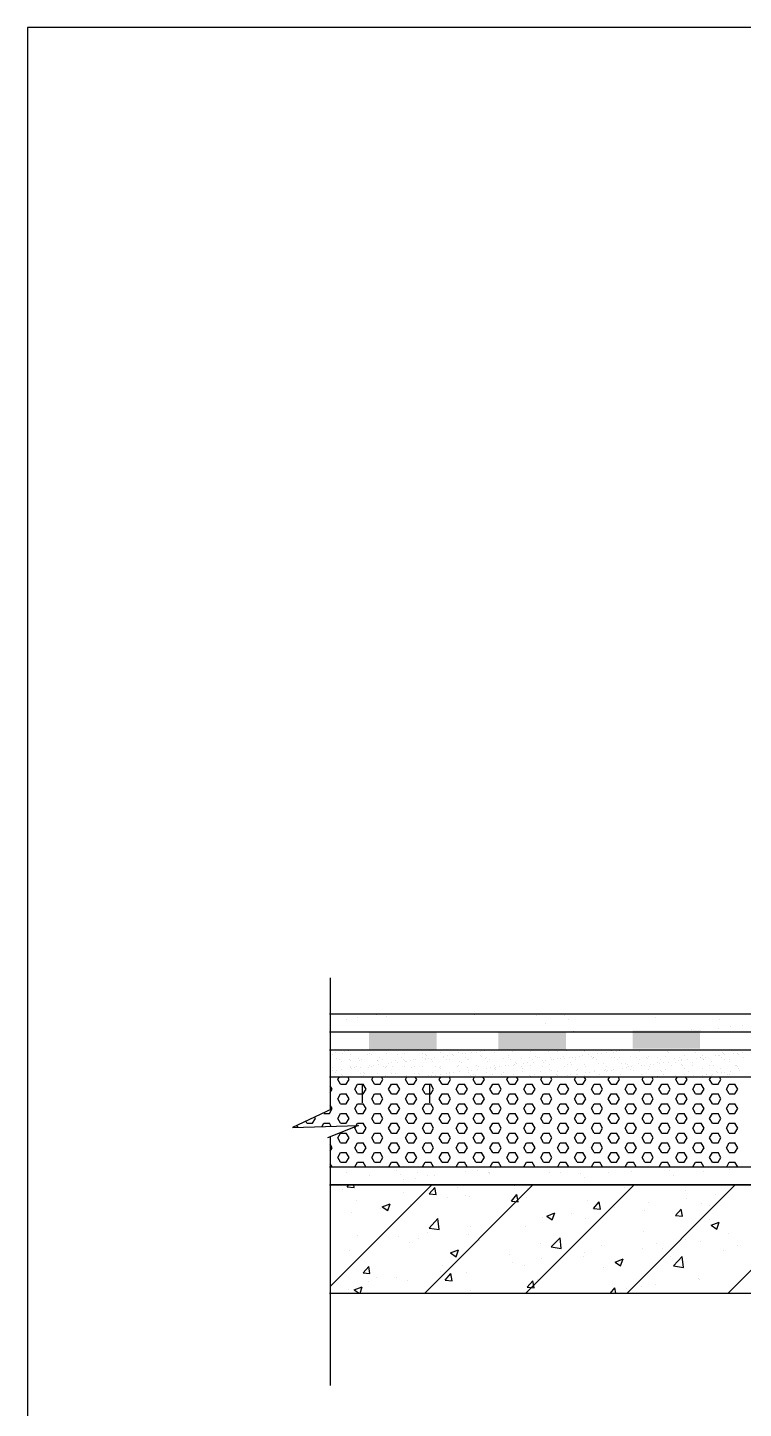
# Model space of a CAD drawing. Header units: metres. Extents: x 0 to 277, y 0 to 184.
# Drawn here: x 0 to 57.2, y 73.4 to 183.7 of the extents above; entities that cross this region are included whole.
import ezdxf

# ---------------------------------------------------------------- set-up
doc = ezdxf.new("R2010")
doc.units = ezdxf.units.M

msp = doc.modelspace()

# ---------------------------------------------------------------- linework, layer by layer
for p, q in [((259.82, 183.71), (0, 183.71)), ((0, 183.71), (0, 0)), ((24.18, 107.81), (24.18, 97.26)), ((24.12, 104.93), (109.8, 104.93)), ((26.27, 104.9), (26.27, 104.9)), ((26.87, 104.92), (26.87, 104.92)), ((27.84, 104.83), (27.84, 104.83)), ((35.69, 104.84), (35.69, 104.84)), ((25.44, 104.51), (25.44, 104.51)), ((26.37, 104.64), (26.37, 104.64)), ((28.71, 104.69), (28.71, 104.69)), ((40.68, 104.77), (40.68, 104.77)), ((41.34, 104.17), (41.34, 104.17)), ((42.89, 104.77), (42.89, 104.77)), ((43.22, 104.47), (43.22, 104.47)), ((50.2, 104.62), (50.2, 104.62)), ((55.23, 103.77), (55.23, 103.77)), ((55.29, 104.46), (55.29, 104.46)), ((56.17, 103.9), (56.17, 103.9)), ((57.1, 104.02), (57.1, 104.02)), ((57.1, 104.02), (57.1, 104.02)), ((24.12, 103.49), (109.8, 103.49)), ((43.59, 103.53), (43.59, 103.53)), ((48.2, 103.51), (48.2, 103.51)), ((53.06, 103.68), (53.06, 103.68)), ((53.72, 103.58), (53.72, 103.58)), ((24.12, 102.05), (109.8, 102.05)), ((24.34, 101.68), (24.34, 101.68)), ((24.6, 101.83), (24.6, 101.83)), ((25.14, 101.77), (25.14, 101.77)), ((25.34, 101.92), (25.34, 101.92)), ((25.63, 101.96), (25.63, 101.96)), ((25.78, 101.7), (25.78, 101.7)), ((26.07, 102.02), (26.07, 102.02)), ((27.18, 101.69), (27.18, 101.69)), ((27.34, 101.75), (27.34, 101.75)), ((27.44, 101.65), (27.44, 101.65)), ((28.67, 101.74), (28.67, 101.74)), ((29.56, 101.7), (29.56, 101.7)), ((30.1, 101.76), (30.1, 101.76)), ((31.51, 101.76), (31.51, 101.76)), ((31.76, 101.68), (31.76, 101.68)), ((31.86, 101.59), (31.86, 101.59)), ((32.99, 101.81), (32.99, 101.81)), ((33.23, 101.54), (33.23, 101.54)), ((33.52, 101.58), (33.52, 101.58)), ((33.96, 101.64), (33.96, 101.64)), ((33.99, 101.63), (33.99, 101.63)), ((34.42, 101.83), (34.42, 101.83)), ((34.71, 101.74), (34.71, 101.74)), ((34.99, 101.77), (34.99, 101.77)), ((35.44, 101.83), (35.44, 101.83)), ((35.83, 101.82), (35.83, 101.82)), ((36.18, 101.61), (36.18, 101.61)), ((36.19, 101.93), (36.19, 101.93)), ((36.28, 101.52), (36.28, 101.52)), ((36.47, 101.97), (36.47, 101.97)), ((36.92, 102.03), (36.92, 102.03)), ((37.31, 101.87), (37.31, 101.87)), ((37.93, 102), (37.93, 102)), ((38.41, 101.56), (38.41, 101.56)), ((38.75, 101.89), (38.75, 101.89)), ((40.06, 102.05), (40.06, 102.05)), ((40.15, 101.89), (40.15, 101.89)), ((40.61, 101.55), (40.61, 101.55)), ((41.63, 101.94), (41.63, 101.94)), ((42.26, 102.03), (42.26, 102.03)), ((42.36, 101.93), (42.36, 101.93)), ((42.83, 101.5), (42.83, 101.5)), ((43.07, 101.96), (43.07, 101.96)), ((44.08, 101.55), (44.08, 101.55)), ((44.36, 101.59), (44.36, 101.59)), ((44.47, 101.95), (44.47, 101.95)), ((44.48, 101.98), (44.48, 101.98)), ((44.81, 101.65), (44.81, 101.65)), ((45.55, 101.74), (45.55, 101.74)), ((45.84, 101.78), (45.84, 101.78)), ((45.95, 102), (45.95, 102)), ((46.28, 101.84), (46.28, 101.84)), ((46.68, 101.96), (46.68, 101.96)), ((46.78, 101.87), (46.78, 101.87)), ((47.03, 101.94), (47.03, 101.94)), ((47.31, 101.98), (47.31, 101.98)), ((47.39, 102.02), (47.39, 102.02)), ((47.76, 102.03), (47.76, 102.03)), ((48.13, 101.51), (48.13, 101.51)), ((48.79, 102.02), (48.79, 102.02)), ((48.91, 101.91), (48.91, 101.91)), ((49.57, 101.53), (49.57, 101.53)), ((50.97, 101.52), (50.97, 101.52)), ((51.1, 101.89), (51.1, 101.89)), ((51.2, 101.8), (51.2, 101.8)), ((52.45, 101.57), (52.45, 101.57)), ((53.33, 101.84), (53.33, 101.84)), ((53.89, 101.59), (53.89, 101.59)), ((54.92, 101.56), (54.92, 101.56)), ((55.2, 101.59), (55.2, 101.59)), ((55.29, 101.58), (55.29, 101.58)), ((55.52, 101.82), (55.52, 101.82)), ((55.63, 101.73), (55.63, 101.73)), ((55.65, 101.65), (55.65, 101.65)), ((56.4, 101.75), (56.4, 101.75)), ((56.68, 101.79), (56.68, 101.79)), ((56.77, 101.64), (56.77, 101.64)), ((57.13, 101.85), (57.13, 101.85)), ((24.37, 100.38), (24.37, 100.38)), ((24.38, 100.62), (24.38, 100.62)), ((24.66, 100.41), (24.66, 100.41)), ((24.71, 101.39), (24.71, 101.39)), ((24.94, 101.24), (24.94, 101.24)), ((25.04, 101.13), (25.04, 101.13)), ((25.1, 100.47), (25.1, 100.47)), ((25.69, 101.27), (25.69, 101.27)), ((25.78, 100.71), (25.78, 100.71)), ((25.79, 101.17), (25.79, 101.17)), ((25.82, 100.64), (25.82, 100.64)), ((25.85, 100.57), (25.85, 100.57)), ((26.13, 100.61), (26.13, 100.61)), ((26.27, 100.74), (26.27, 100.74)), ((26.42, 101.39), (26.42, 101.39)), ((26.52, 101.18), (26.52, 101.18)), ((26.58, 100.67), (26.58, 100.67)), ((26.65, 101.24), (26.65, 101.24)), ((27.22, 100.63), (27.22, 100.63)), ((27.32, 100.76), (27.32, 100.76)), ((27.49, 100.71), (27.49, 100.71)), ((27.61, 100.8), (27.61, 100.8)), ((27.92, 101.22), (27.92, 101.22)), ((27.96, 101.2), (27.96, 101.2)), ((28.06, 100.86), (28.06, 100.86)), ((28.13, 101.4), (28.13, 101.4)), ((28.36, 101.25), (28.36, 101.25)), ((28.46, 100.72), (28.46, 100.72)), ((28.56, 100.62), (28.56, 100.62)), ((28.7, 100.69), (28.7, 100.69)), ((28.8, 100.96), (28.8, 100.96)), ((29.09, 101), (29.09, 101)), ((29.19, 100.72), (29.19, 100.72)), ((29.36, 101.19), (29.36, 101.19)), ((29.53, 101.06), (29.53, 101.06)), ((29.84, 101.4), (29.84, 101.4)), ((30.07, 101.25), (30.07, 101.25)), ((30.11, 101.2), (30.11, 101.2)), ((30.14, 100.7), (30.14, 100.7)), ((30.21, 101.11), (30.21, 101.11)), ((30.28, 101.15), (30.28, 101.15)), ((30.56, 101.19), (30.56, 101.19)), ((30.69, 100.67), (30.69, 100.67)), ((30.84, 101.25), (30.84, 101.25)), ((30.9, 100.72), (30.9, 100.72)), ((31.01, 101.25), (31.01, 101.25)), ((31.54, 100.7), (31.54, 100.7)), ((31.55, 101.4), (31.55, 101.4)), ((31.76, 101.35), (31.76, 101.35)), ((31.78, 101.25), (31.78, 101.25)), ((32.04, 101.39), (32.04, 101.39)), ((32.28, 101.27), (32.28, 101.27)), ((32.34, 101.15), (32.34, 101.15)), ((32.49, 101.44), (32.49, 101.44)), ((32.61, 100.72), (32.61, 100.72)), ((32.88, 100.65), (32.88, 100.65)), ((32.99, 100.56), (32.99, 100.56)), ((33.02, 100.75), (33.02, 100.75)), ((33.26, 101.4), (33.26, 101.4)), ((33.49, 101.26), (33.49, 101.26)), ((33.68, 101.26), (33.68, 101.26)), ((34.32, 100.73), (34.32, 100.73)), ((34.46, 100.77), (34.46, 100.77)), ((34.53, 101.13), (34.53, 101.13)), ((34.63, 101.04), (34.63, 101.04)), ((34.96, 101.41), (34.96, 101.41)), ((35.11, 100.6), (35.11, 100.6)), ((35.17, 101.31), (35.17, 101.31)), ((35.2, 101.26), (35.2, 101.26)), ((35.21, 100.38), (35.21, 100.38)), ((35.5, 100.42), (35.5, 100.42)), ((35.86, 100.76), (35.86, 100.76)), ((35.95, 100.48), (35.95, 100.48)), ((36.03, 100.73), (36.03, 100.73)), ((36.6, 101.33), (36.6, 101.33)), ((36.67, 101.41), (36.67, 101.41)), ((36.69, 100.58), (36.69, 100.58)), ((36.76, 101.08), (36.76, 101.08)), ((36.9, 101.26), (36.9, 101.26)), ((36.98, 100.61), (36.98, 100.61)), ((37.31, 100.58), (37.31, 100.58)), ((37.34, 100.82), (37.34, 100.82)), ((37.41, 100.49), (37.41, 100.49)), ((37.42, 100.67), (37.42, 100.67)), ((37.74, 100.73), (37.74, 100.73)), ((38.01, 101.32), (38.01, 101.32)), ((38.17, 100.77), (38.17, 100.77)), ((38.38, 101.41), (38.38, 101.41)), ((38.45, 100.81), (38.45, 100.81)), ((38.61, 101.27), (38.61, 101.27)), ((38.78, 100.83), (38.78, 100.83)), ((38.9, 100.87), (38.9, 100.87)), ((38.96, 101.06), (38.96, 101.06)), ((39.06, 100.97), (39.06, 100.97)), ((39.45, 100.74), (39.45, 100.74)), ((39.49, 101.38), (39.49, 101.38)), ((39.53, 100.53), (39.53, 100.53)), ((39.65, 100.97), (39.65, 100.97)), ((39.93, 101), (39.93, 101)), ((40.09, 101.42), (40.09, 101.42)), ((40.18, 100.83), (40.18, 100.83)), ((40.32, 101.27), (40.32, 101.27)), ((40.38, 101.06), (40.38, 101.06)), ((40.71, 101.45), (40.71, 101.45)), ((40.92, 101.4), (40.92, 101.4)), ((41.12, 101.16), (41.12, 101.16)), ((41.15, 100.74), (41.15, 100.74)), ((41.18, 101.02), (41.18, 101.02)), ((41.41, 101.2), (41.41, 101.2)), ((41.67, 100.88), (41.67, 100.88)), ((41.73, 100.51), (41.73, 100.51)), ((41.8, 101.42), (41.8, 101.42)), ((41.83, 100.42), (41.83, 100.42)), ((41.85, 101.26), (41.85, 101.26)), ((42.03, 101.27), (42.03, 101.27)), ((42.33, 101.39), (42.33, 101.39)), ((42.6, 101.35), (42.6, 101.35)), ((42.86, 100.74), (42.86, 100.74)), ((42.88, 101.39), (42.88, 101.39)), ((43.1, 100.9), (43.1, 100.9)), ((43.33, 101.45), (43.33, 101.45)), ((43.38, 101), (43.38, 101)), ((43.48, 100.9), (43.48, 100.9)), ((43.51, 101.42), (43.51, 101.42)), ((43.74, 101.28), (43.74, 101.28)), ((43.81, 101.44), (43.81, 101.44)), ((43.84, 100.39), (43.84, 100.39)), ((43.96, 100.47), (43.96, 100.47)), ((44.5, 100.89), (44.5, 100.89)), ((44.57, 100.75), (44.57, 100.75)), ((45.03, 101.48), (45.03, 101.48)), ((45.13, 101.39), (45.13, 101.39)), ((45.22, 101.43), (45.22, 101.43)), ((45.24, 101.46), (45.24, 101.46)), ((45.28, 100.4), (45.28, 100.4)), ((45.45, 101.28), (45.45, 101.28)), ((45.61, 100.95), (45.61, 100.95)), ((45.99, 100.95), (45.99, 100.95)), ((46.06, 100.39), (46.06, 100.39)), ((46.15, 100.45), (46.15, 100.45)), ((46.28, 100.75), (46.28, 100.75)), ((46.34, 100.43), (46.34, 100.43)), ((46.65, 101.45), (46.65, 101.45)), ((46.68, 100.4), (46.68, 100.4)), ((46.79, 100.49), (46.79, 100.49)), ((46.92, 101.43), (46.92, 101.43)), ((47.16, 101.28), (47.16, 101.28)), ((47.26, 101.43), (47.26, 101.43)), ((47.42, 100.96), (47.42, 100.96)), ((47.54, 100.58), (47.54, 100.58)), ((47.8, 100.93), (47.8, 100.93)), ((47.82, 100.62), (47.82, 100.62)), ((47.9, 100.84), (47.9, 100.84)), ((47.99, 100.75), (47.99, 100.75)), ((48.16, 100.45), (48.16, 100.45)), ((48.27, 100.68), (48.27, 100.68)), ((48.38, 100.4), (48.38, 100.4)), ((48.63, 101.43), (48.63, 101.43)), ((48.83, 100.96), (48.83, 100.96)), ((48.86, 101.29), (48.86, 101.29)), ((49.01, 100.78), (49.01, 100.78)), ((49.3, 100.82), (49.3, 100.82)), ((49.45, 101.41), (49.45, 101.41)), ((49.55, 101.32), (49.55, 101.32)), ((49.6, 100.47), (49.6, 100.47)), ((49.7, 100.75), (49.7, 100.75)), ((49.74, 100.88), (49.74, 100.88)), ((50.03, 100.88), (50.03, 100.88)), ((50.31, 101.01), (50.31, 101.01)), ((50.34, 101.44), (50.34, 101.44)), ((50.49, 100.97), (50.49, 100.97)), ((50.57, 101.29), (50.57, 101.29)), ((50.58, 100.38), (50.58, 100.38)), ((50.77, 101.01), (50.77, 101.01)), ((51, 100.46), (51, 100.46)), ((51.22, 101.07), (51.22, 101.07)), ((51.41, 100.76), (51.41, 100.76)), ((51.68, 101.36), (51.68, 101.36)), ((51.74, 101.03), (51.74, 101.03)), ((51.97, 101.17), (51.97, 101.17)), ((52.05, 101.44), (52.05, 101.44)), ((52.23, 100.86), (52.23, 100.86)), ((52.25, 101.21), (52.25, 101.21)), ((52.28, 101.29), (52.28, 101.29)), ((52.33, 100.77), (52.33, 100.77)), ((52.49, 100.52), (52.49, 100.52)), ((52.7, 101.26), (52.7, 101.26)), ((53.11, 100.76), (53.11, 100.76)), ((53.15, 101.02), (53.15, 101.02)), ((53.44, 101.36), (53.44, 101.36)), ((53.73, 101.4), (53.73, 101.4)), ((53.76, 101.44), (53.76, 101.44)), ((53.88, 101.34), (53.88, 101.34)), ((53.92, 100.53), (53.92, 100.53)), ((53.98, 101.25), (53.98, 101.25)), ((53.99, 101.29), (53.99, 101.29)), ((54.17, 101.46), (54.17, 101.46)), ((54.45, 100.81), (54.45, 100.81)), ((54.63, 101.08), (54.63, 101.08)), ((54.82, 100.76), (54.82, 100.76)), ((55.33, 100.53), (55.33, 100.53)), ((55.47, 101.44), (55.47, 101.44)), ((55.7, 101.3), (55.7, 101.3)), ((56.07, 101.09), (56.07, 101.09)), ((56.1, 101.29), (56.1, 101.29)), ((56.53, 100.77), (56.53, 100.77)), ((56.65, 100.79), (56.65, 100.79)), ((56.75, 100.7), (56.75, 100.7)), ((56.81, 100.58), (56.81, 100.58)), ((56.9, 100.4), (56.9, 100.4)), ((57.18, 101.45), (57.18, 101.45)), ((24.12, 99.89), (109.8, 99.89)), ((24.62, 100.25), (24.62, 100.25)), ((24.79, 99.69), (24.91, 99.89)), ((25.01, 99.3), (24.79, 99.69)), ((25.01, 99.3), (25.46, 99.3)), ((25.08, 100.07), (25.08, 100.07)), ((25.16, 100.02), (25.16, 100.02)), ((25.46, 99.3), (25.69, 99.69)), ((25.69, 99.69), (25.57, 99.89)), ((26.14, 98.91), (26.36, 99.3)), ((26.36, 99.3), (26.81, 99.3)), ((26.56, 100.13), (26.56, 100.13)), ((26.81, 100.24), (26.81, 100.24)), ((27.04, 98.91), (26.81, 99.3)), ((26.86, 100.02), (26.86, 100.02)), ((26.91, 100.14), (26.91, 100.14)), ((27.49, 99.69), (27.61, 99.89)), ((27.71, 99.3), (27.49, 99.69)), ((27.71, 99.3), (28.16, 99.3)), ((27.99, 100.14), (27.99, 100.14)), ((28.16, 99.3), (28.39, 99.69)), ((28.39, 99.69), (28.27, 99.89)), ((28.57, 100.02), (28.57, 100.02)), ((28.84, 98.91), (29.06, 99.3)), ((29.04, 100.19), (29.04, 100.19)), ((29.06, 99.3), (29.51, 99.3)), ((29.4, 100.14), (29.4, 100.14)), ((29.74, 98.91), (29.51, 99.3)), ((30.19, 99.69), (30.31, 99.89)), ((30.41, 99.3), (30.19, 99.69)), ((30.28, 100.02), (30.28, 100.02)), ((30.41, 99.3), (30.86, 99.3)), ((30.86, 99.3), (31.09, 99.69)), ((30.88, 100.19), (30.88, 100.19)), ((31.09, 99.69), (30.97, 99.89)), ((31.23, 100.17), (31.23, 100.17)), ((31.34, 100.08), (31.34, 100.08)), ((31.52, 99.9), (31.52, 99.9)), ((31.54, 98.91), (31.76, 99.3)), ((31.76, 99.3), (32.21, 99.3)), ((31.99, 100.03), (31.99, 100.03)), ((32.44, 98.91), (32.21, 99.3)), ((32.26, 99.99), (32.26, 99.99)), ((32.31, 100.21), (32.31, 100.21)), ((32.55, 100.03), (32.55, 100.03)), ((32.89, 99.69), (33.01, 99.89)), ((33.11, 99.3), (32.89, 99.69)), ((32.99, 100.09), (32.99, 100.09)), ((33.11, 99.3), (33.56, 99.3)), ((33.46, 100.12), (33.46, 100.12)), ((33.56, 99.3), (33.79, 99.69)), ((33.79, 99.69), (33.67, 99.89)), ((33.7, 100.03), (33.7, 100.03)), ((33.72, 100.2), (33.72, 100.2)), ((33.74, 100.19), (33.74, 100.19)), ((34.02, 100.23), (34.02, 100.23)), ((34.24, 98.91), (34.46, 99.3)), ((34.46, 99.3), (34.91, 99.3)), ((34.47, 100.28), (34.47, 100.28)), ((35.14, 98.91), (34.91, 99.3)), ((35.2, 100.26), (35.2, 100.26)), ((35.41, 100.03), (35.41, 100.03)), ((35.59, 99.69), (35.71, 99.89)), ((35.81, 99.3), (35.59, 99.69)), ((35.66, 100.1), (35.66, 100.1)), ((35.76, 100.01), (35.76, 100.01)), ((35.81, 99.3), (36.26, 99.3)), ((36.26, 99.3), (36.49, 99.69)), ((36.49, 99.69), (36.37, 99.89)), ((36.64, 100.27), (36.64, 100.27)), ((36.94, 98.91), (37.16, 99.3)), ((37.12, 100.04), (37.12, 100.04)), ((37.16, 99.3), (37.61, 99.3)), ((37.35, 99.89), (37.35, 99.89)), ((37.84, 98.91), (37.61, 99.3)), ((37.89, 100.05), (37.89, 100.05)), ((38.04, 100.27), (38.04, 100.27)), ((38.29, 99.69), (38.41, 99.89)), ((38.51, 99.3), (38.29, 99.69)), ((38.51, 99.3), (38.96, 99.3)), ((38.82, 100.04), (38.82, 100.04)), ((38.96, 99.3), (39.19, 99.69)), ((39.06, 99.89), (39.06, 99.89)), ((39.19, 99.69), (39.07, 99.89)), ((39.52, 100.32), (39.52, 100.32)), ((39.64, 98.91), (39.86, 99.3)), ((39.86, 99.3), (40.31, 99.3)), ((40.08, 100.03), (40.08, 100.03)), ((40.18, 99.94), (40.18, 99.94)), ((40.54, 98.91), (40.31, 99.3)), ((40.53, 100.04), (40.53, 100.04)), ((40.76, 99.9), (40.76, 99.9)), ((40.96, 100.34), (40.96, 100.34)), ((40.99, 99.69), (41.11, 99.89)), ((41.21, 99.3), (40.99, 99.69)), ((41.21, 99.3), (41.66, 99.3)), ((41.66, 99.3), (41.89, 99.69)), ((41.89, 99.69), (41.77, 99.89)), ((42.24, 100.05), (42.24, 100.05)), ((42.31, 99.98), (42.31, 99.98)), ((42.34, 98.91), (42.56, 99.3)), ((42.36, 100.33), (42.36, 100.33)), ((42.36, 99.9), (42.36, 99.9)), ((42.47, 99.9), (42.47, 99.9)), ((42.56, 99.3), (43.01, 99.3)), ((43.24, 98.91), (43.01, 99.3)), ((43.1, 100), (43.1, 100)), ((43.39, 100.04), (43.39, 100.04)), ((43.69, 99.69), (43.81, 99.89)), ((43.91, 99.3), (43.69, 99.69)), ((43.84, 100.1), (43.84, 100.1)), ((43.91, 99.3), (44.36, 99.3)), ((43.95, 100.05), (43.95, 100.05)), ((44.18, 99.9), (44.18, 99.9)), ((44.36, 99.3), (44.59, 99.69)), ((44.59, 99.69), (44.47, 99.89)), ((44.5, 99.97), (44.5, 99.97)), ((44.58, 100.2), (44.58, 100.2)), ((44.87, 100.23), (44.87, 100.23)), ((45.04, 98.91), (45.26, 99.3)), ((45.26, 99.3), (45.71, 99.3)), ((45.31, 100.29), (45.31, 100.29)), ((45.66, 100.05), (45.66, 100.05)), ((45.94, 98.91), (45.71, 99.3)), ((45.89, 99.91), (45.89, 99.91)), ((46.02, 99.89), (46.02, 99.89)), ((46.25, 100.35), (46.25, 100.35)), ((46.39, 99.69), (46.51, 99.89)), ((46.61, 99.3), (46.39, 99.69)), ((46.61, 99.3), (47.06, 99.3)), ((46.73, 99.92), (46.73, 99.92)), ((47.06, 99.3), (47.29, 99.69)), ((47.29, 99.69), (47.17, 99.89)), ((47.37, 100.06), (47.37, 100.06)), ((47.46, 99.91), (47.46, 99.91)), ((47.6, 99.91), (47.6, 99.91)), ((47.74, 98.91), (47.96, 99.3)), ((47.96, 99.3), (48.41, 99.3)), ((48.64, 98.91), (48.41, 99.3)), ((48.86, 99.9), (48.86, 99.9)), ((48.93, 99.9), (48.93, 99.9)), ((49.08, 100.06), (49.08, 100.06)), ((49.09, 99.69), (49.21, 99.89)), ((49.31, 99.3), (49.09, 99.69)), ((49.31, 99.91), (49.31, 99.91)), ((49.31, 99.3), (49.76, 99.3)), ((49.76, 99.3), (49.99, 99.69)), ((49.99, 99.69), (49.87, 99.89)), ((50.34, 99.95), (50.34, 99.95)), ((50.44, 98.91), (50.66, 99.3)), ((50.66, 99.3), (51.11, 99.3)), ((50.68, 100.29), (50.68, 100.29)), ((50.78, 100.06), (50.78, 100.06)), ((51.02, 99.91), (51.02, 99.91)), ((51.34, 98.91), (51.11, 99.3)), ((51.78, 99.97), (51.78, 99.97)), ((51.79, 99.69), (51.91, 99.89)), ((52.01, 99.3), (51.79, 99.69)), ((52.01, 99.3), (52.46, 99.3)), ((52.46, 99.3), (52.69, 99.69)), ((52.49, 100.06), (52.49, 100.06)), ((52.69, 99.69), (52.57, 99.89)), ((52.72, 99.92), (52.72, 99.92)), ((52.8, 100.33), (52.8, 100.33)), ((53.14, 98.91), (53.36, 99.3)), ((53.18, 99.97), (53.18, 99.97)), ((53.2, 99.91), (53.2, 99.91)), ((53.36, 99.3), (53.81, 99.3)), ((54.04, 98.91), (53.81, 99.3)), ((53.95, 100.01), (53.95, 100.01)), ((54.2, 100.07), (54.2, 100.07)), ((54.23, 100.05), (54.23, 100.05)), ((54.43, 99.92), (54.43, 99.92)), ((54.49, 99.69), (54.61, 99.89)), ((54.71, 99.3), (54.49, 99.69)), ((54.66, 100.02), (54.66, 100.02)), ((54.68, 100.1), (54.68, 100.1)), ((54.71, 99.3), (55.16, 99.3)), ((55, 100.31), (55, 100.31)), ((55.1, 100.22), (55.1, 100.22)), ((55.16, 99.3), (55.39, 99.69)), ((55.39, 99.69), (55.27, 99.89)), ((55.42, 100.2), (55.42, 100.2)), ((55.71, 100.24), (55.71, 100.24)), ((55.84, 98.91), (56.06, 99.3)), ((55.91, 100.07), (55.91, 100.07)), ((56.06, 99.3), (56.51, 99.3)), ((56.1, 100.04), (56.1, 100.04)), ((56.14, 99.92), (56.14, 99.92)), ((56.16, 100.3), (56.16, 100.3)), ((56.74, 98.91), (56.51, 99.3)), ((24.34, 98.91), (24.18, 99.18)), ((24.18, 98.63), (24.34, 98.91)), ((24.79, 98.13), (25.01, 98.52)), ((25.01, 98.52), (25.46, 98.52)), ((25.69, 98.13), (25.46, 98.52)), ((26.36, 98.52), (26.14, 98.91)), ((26.36, 98.52), (26.81, 98.52)), ((26.73, 99.24), (26.73, 97.8)), ((26.81, 98.52), (27.04, 98.91)), ((27.49, 98.13), (27.71, 98.52)), ((27.71, 98.52), (28.16, 98.52)), ((28.39, 98.13), (28.16, 98.52)), ((29.06, 98.52), (28.84, 98.91)), ((29.06, 98.52), (29.51, 98.52)), ((29.51, 98.52), (29.74, 98.91)), ((30.19, 98.13), (30.41, 98.52)), ((30.41, 98.52), (30.86, 98.52)), ((31.09, 98.13), (30.86, 98.52)), ((31.76, 98.52), (31.54, 98.91)), ((31.76, 98.52), (32.21, 98.52)), ((32.12, 99.24), (32.12, 97.8)), ((32.21, 98.52), (32.44, 98.91)), ((32.89, 98.13), (33.11, 98.52)), ((33.11, 98.52), (33.56, 98.52)), ((33.79, 98.13), (33.56, 98.52)), ((34.46, 98.52), (34.24, 98.91)), ((34.46, 98.52), (34.91, 98.52)), ((34.91, 98.52), (35.14, 98.91)), ((35.59, 98.13), (35.81, 98.52)), ((35.81, 98.52), (36.26, 98.52)), ((36.49, 98.13), (36.26, 98.52)), ((37.16, 98.52), (36.94, 98.91)), ((37.16, 98.52), (37.61, 98.52)), ((37.61, 98.52), (37.84, 98.91)), ((38.29, 98.13), (38.51, 98.52)), ((38.51, 98.52), (38.96, 98.52)), ((39.19, 98.13), (38.96, 98.52)), ((39.86, 98.52), (39.64, 98.91)), ((39.86, 98.52), (40.31, 98.52)), ((40.31, 98.52), (40.54, 98.91)), ((40.99, 98.13), (41.21, 98.52)), ((41.21, 98.52), (41.66, 98.52)), ((41.89, 98.13), (41.66, 98.52)), ((42.56, 98.52), (42.34, 98.91)), ((42.56, 98.52), (43.01, 98.52)), ((43.01, 98.52), (43.24, 98.91)), ((43.69, 98.13), (43.91, 98.52)), ((43.91, 98.52), (44.36, 98.52)), ((44.59, 98.13), (44.36, 98.52)), ((45.26, 98.52), (45.04, 98.91)), ((45.26, 98.52), (45.71, 98.52)), ((45.71, 98.52), (45.94, 98.91)), ((46.39, 98.13), (46.61, 98.52)), ((46.61, 98.52), (47.06, 98.52)), ((47.29, 98.13), (47.06, 98.52)), ((47.96, 98.52), (47.74, 98.91)), ((47.96, 98.52), (48.41, 98.52)), ((48.41, 98.52), (48.64, 98.91)), ((49.09, 98.13), (49.31, 98.52)), ((49.31, 98.52), (49.76, 98.52)), ((49.99, 98.13), (49.76, 98.52)), ((50.66, 98.52), (50.44, 98.91)), ((50.66, 98.52), (51.11, 98.52)), ((51.11, 98.52), (51.34, 98.91)), ((51.79, 98.13), (52.01, 98.52)), ((52.01, 98.52), (52.46, 98.52)), ((52.69, 98.13), (52.46, 98.52)), ((53.36, 98.52), (53.14, 98.91)), ((53.36, 98.52), (53.81, 98.52)), ((53.81, 98.52), (54.04, 98.91)), ((54.49, 98.13), (54.71, 98.52)), ((54.71, 98.52), (55.16, 98.52)), ((55.39, 98.13), (55.16, 98.52)), ((56.06, 98.52), (55.84, 98.91)), ((56.06, 98.52), (56.51, 98.52)), ((56.51, 98.52), (56.74, 98.91)), ((24.29, 97.31), (21.15, 95.83)), ((24.11, 96.96), (24.34, 97.35)), ((24.34, 97.35), (24.18, 97.62)), ((25.01, 97.74), (24.79, 98.13)), ((25.01, 97.74), (25.46, 97.74)), ((25.46, 97.74), (25.69, 98.13)), ((26.14, 97.35), (26.36, 97.74)), ((26.36, 96.96), (26.14, 97.35)), ((26.36, 97.74), (26.81, 97.74)), ((27.04, 97.35), (26.81, 97.74)), ((26.81, 96.96), (27.04, 97.35)), ((27.71, 97.74), (27.49, 98.13)), ((27.71, 97.74), (28.16, 97.74)), ((28.16, 97.74), (28.39, 98.13)), ((28.84, 97.35), (29.06, 97.74)), ((29.06, 96.96), (28.84, 97.35)), ((29.06, 97.74), (29.51, 97.74)), ((29.74, 97.35), (29.51, 97.74)), ((29.51, 96.96), (29.74, 97.35)), ((30.41, 97.74), (30.19, 98.13)), ((30.41, 97.74), (30.86, 97.74)), ((30.86, 97.74), (31.09, 98.13)), ((31.54, 97.35), (31.76, 97.74)), ((31.76, 96.96), (31.54, 97.35)), ((31.76, 97.74), (32.21, 97.74)), ((32.44, 97.35), (32.21, 97.74)), ((32.21, 96.96), (32.44, 97.35)), ((33.11, 97.74), (32.89, 98.13)), ((33.11, 97.74), (33.56, 97.74)), ((33.56, 97.74), (33.79, 98.13)), ((34.24, 97.35), (34.46, 97.74)), ((34.46, 96.96), (34.24, 97.35)), ((34.46, 97.74), (34.91, 97.74)), ((35.14, 97.35), (34.91, 97.74)), ((34.91, 96.96), (35.14, 97.35)), ((35.81, 97.74), (35.59, 98.13)), ((35.81, 97.74), (36.26, 97.74)), ((36.26, 97.74), (36.49, 98.13)), ((36.94, 97.35), (37.16, 97.74)), ((37.16, 96.96), (36.94, 97.35)), ((37.16, 97.74), (37.61, 97.74)), ((37.84, 97.35), (37.61, 97.74)), ((37.61, 96.96), (37.84, 97.35)), ((38.51, 97.74), (38.29, 98.13)), ((38.51, 97.74), (38.96, 97.74)), ((38.96, 97.74), (39.19, 98.13)), ((39.64, 97.35), (39.86, 97.74)), ((39.86, 96.96), (39.64, 97.35)), ((39.86, 97.74), (40.31, 97.74)), ((40.54, 97.35), (40.31, 97.74)), ((40.31, 96.96), (40.54, 97.35)), ((41.21, 97.74), (40.99, 98.13)), ((41.21, 97.74), (41.66, 97.74)), ((41.66, 97.74), (41.89, 98.13)), ((42.34, 97.35), (42.56, 97.74)), ((42.56, 96.96), (42.34, 97.35)), ((42.56, 97.74), (43.01, 97.74)), ((43.24, 97.35), (43.01, 97.74)), ((43.01, 96.96), (43.24, 97.35)), ((43.91, 97.74), (43.69, 98.13)), ((43.91, 97.74), (44.36, 97.74)), ((44.36, 97.74), (44.59, 98.13)), ((45.04, 97.35), (45.26, 97.74)), ((45.26, 96.96), (45.04, 97.35)), ((45.26, 97.74), (45.71, 97.74)), ((45.94, 97.35), (45.71, 97.74)), ((45.71, 96.96), (45.94, 97.35)), ((46.61, 97.74), (46.39, 98.13)), ((46.61, 97.74), (47.06, 97.74)), ((47.06, 97.74), (47.29, 98.13)), ((47.74, 97.35), (47.96, 97.74)), ((47.96, 96.96), (47.74, 97.35)), ((47.96, 97.74), (48.41, 97.74)), ((48.64, 97.35), (48.41, 97.74)), ((48.41, 96.96), (48.64, 97.35)), ((49.31, 97.74), (49.09, 98.13)), ((49.31, 97.74), (49.76, 97.74)), ((49.76, 97.74), (49.99, 98.13)), ((50.44, 97.35), (50.66, 97.74)), ((50.66, 96.96), (50.44, 97.35)), ((50.66, 97.74), (51.11, 97.74)), ((51.34, 97.35), (51.11, 97.74)), ((51.11, 96.96), (51.34, 97.35)), ((52.01, 97.74), (51.79, 98.13)), ((52.01, 97.74), (52.46, 97.74)), ((52.46, 97.74), (52.69, 98.13)), ((53.14, 97.35), (53.36, 97.74)), ((53.36, 96.96), (53.14, 97.35)), ((53.36, 97.74), (53.81, 97.74)), ((54.04, 97.35), (53.81, 97.74)), ((53.81, 96.96), (54.04, 97.35)), ((54.71, 97.74), (54.49, 98.13)), ((54.71, 97.74), (55.16, 97.74)), ((55.16, 97.74), (55.39, 98.13)), ((55.84, 97.35), (56.06, 97.74)), ((56.06, 96.96), (55.84, 97.35)), ((56.06, 97.74), (56.51, 97.74)), ((56.74, 97.35), (56.51, 97.74)), ((56.51, 96.96), (56.74, 97.35)), ((21.15, 95.83), (26.43, 95.99)), ((21.61, 95.84), (21.52, 96)), ((22.31, 96.18), (22.22, 96.34)), ((22.31, 96.18), (22.76, 96.18)), ((22.76, 96.18), (22.99, 96.57)), ((22.99, 96.57), (22.93, 96.67)), ((23.51, 95.9), (23.66, 96.18)), ((23.66, 96.96), (23.64, 97.01)), ((23.66, 96.96), (24.11, 96.96)), ((23.66, 96.18), (24.11, 96.18)), ((26.43, 95.99), (23.96, 95.01)), ((24.26, 95.93), (24.11, 96.18)), ((24.79, 96.57), (25.01, 96.96)), ((25.01, 96.18), (24.79, 96.57)), ((25.01, 96.96), (25.46, 96.96)), ((25.01, 96.18), (25.46, 96.18)), ((25.69, 96.57), (25.46, 96.96)), ((25.46, 96.18), (25.69, 96.57)), ((26.26, 95.99), (26.36, 96.18)), ((26.36, 96.96), (26.81, 96.96)), ((26.36, 96.18), (26.81, 96.18)), ((27.04, 95.79), (26.81, 96.18)), ((27.49, 96.57), (27.71, 96.96)), ((27.71, 96.18), (27.49, 96.57)), ((27.71, 96.96), (28.16, 96.96)), ((27.71, 96.18), (28.16, 96.18)), ((28.39, 96.57), (28.16, 96.96)), ((28.16, 96.18), (28.39, 96.57)), ((28.84, 95.79), (29.06, 96.18)), ((29.06, 96.96), (29.51, 96.96)), ((29.06, 96.18), (29.51, 96.18)), ((29.74, 95.79), (29.51, 96.18)), ((30.19, 96.57), (30.41, 96.96)), ((30.41, 96.18), (30.19, 96.57)), ((30.41, 96.96), (30.86, 96.96)), ((30.41, 96.18), (30.86, 96.18)), ((31.09, 96.57), (30.86, 96.96)), ((30.86, 96.18), (31.09, 96.57)), ((31.54, 95.79), (31.76, 96.18)), ((31.76, 96.96), (32.21, 96.96)), ((31.76, 96.18), (32.21, 96.18)), ((32.44, 95.79), (32.21, 96.18)), ((32.89, 96.57), (33.11, 96.96)), ((33.11, 96.18), (32.89, 96.57)), ((33.11, 96.96), (33.56, 96.96)), ((33.11, 96.18), (33.56, 96.18)), ((33.79, 96.57), (33.56, 96.96)), ((33.56, 96.18), (33.79, 96.57)), ((34.24, 95.79), (34.46, 96.18)), ((34.46, 96.96), (34.91, 96.96)), ((34.46, 96.18), (34.91, 96.18)), ((35.14, 95.79), (34.91, 96.18)), ((35.59, 96.57), (35.81, 96.96)), ((35.81, 96.18), (35.59, 96.57)), ((35.81, 96.96), (36.26, 96.96)), ((35.81, 96.18), (36.26, 96.18)), ((36.49, 96.57), (36.26, 96.96)), ((36.26, 96.18), (36.49, 96.57)), ((36.94, 95.79), (37.16, 96.18)), ((37.16, 96.96), (37.61, 96.96)), ((37.16, 96.18), (37.61, 96.18)), ((37.84, 95.79), (37.61, 96.18)), ((38.29, 96.57), (38.51, 96.96)), ((38.51, 96.18), (38.29, 96.57)), ((38.51, 96.96), (38.96, 96.96)), ((38.51, 96.18), (38.96, 96.18)), ((39.19, 96.57), (38.96, 96.96)), ((38.96, 96.18), (39.19, 96.57)), ((39.64, 95.79), (39.86, 96.18)), ((39.86, 96.96), (40.31, 96.96)), ((39.86, 96.18), (40.31, 96.18)), ((40.54, 95.79), (40.31, 96.18)), ((40.99, 96.57), (41.21, 96.96)), ((41.21, 96.18), (40.99, 96.57)), ((41.21, 96.96), (41.66, 96.96)), ((41.21, 96.18), (41.66, 96.18)), ((41.89, 96.57), (41.66, 96.96)), ((41.66, 96.18), (41.89, 96.57)), ((42.34, 95.79), (42.56, 96.18)), ((42.56, 96.96), (43.01, 96.96)), ((42.56, 96.18), (43.01, 96.18)), ((43.24, 95.79), (43.01, 96.18)), ((43.69, 96.57), (43.91, 96.96)), ((43.91, 96.18), (43.69, 96.57)), ((43.91, 96.96), (44.36, 96.96)), ((43.91, 96.18), (44.36, 96.18)), ((44.59, 96.57), (44.36, 96.96)), ((44.36, 96.18), (44.59, 96.57)), ((45.04, 95.79), (45.26, 96.18)), ((45.26, 96.96), (45.71, 96.96)), ((45.26, 96.18), (45.71, 96.18)), ((45.94, 95.79), (45.71, 96.18)), ((46.39, 96.57), (46.61, 96.96)), ((46.61, 96.18), (46.39, 96.57)), ((46.61, 96.96), (47.06, 96.96)), ((46.61, 96.18), (47.06, 96.18)), ((47.29, 96.57), (47.06, 96.96)), ((47.06, 96.18), (47.29, 96.57)), ((47.74, 95.79), (47.96, 96.18)), ((47.96, 96.96), (48.41, 96.96)), ((47.96, 96.18), (48.41, 96.18)), ((48.64, 95.79), (48.41, 96.18)), ((49.09, 96.57), (49.31, 96.96)), ((49.31, 96.18), (49.09, 96.57)), ((49.31, 96.96), (49.76, 96.96)), ((49.31, 96.18), (49.76, 96.18)), ((49.99, 96.57), (49.76, 96.96)), ((49.76, 96.18), (49.99, 96.57)), ((50.44, 95.79), (50.66, 96.18)), ((50.66, 96.96), (51.11, 96.96)), ((50.66, 96.18), (51.11, 96.18)), ((51.34, 95.79), (51.11, 96.18)), ((51.79, 96.57), (52.01, 96.96)), ((52.01, 96.18), (51.79, 96.57)), ((52.01, 96.96), (52.46, 96.96)), ((52.01, 96.18), (52.46, 96.18)), ((52.69, 96.57), (52.46, 96.96)), ((52.46, 96.18), (52.69, 96.57)), ((53.14, 95.79), (53.36, 96.18)), ((53.36, 96.96), (53.81, 96.96)), ((53.36, 96.18), (53.81, 96.18)), ((54.04, 95.79), (53.81, 96.18)), ((54.49, 96.57), (54.71, 96.96)), ((54.71, 96.18), (54.49, 96.57)), ((54.71, 96.96), (55.16, 96.96)), ((54.71, 96.18), (55.16, 96.18)), ((55.39, 96.57), (55.16, 96.96)), ((55.16, 96.18), (55.39, 96.57)), ((55.84, 95.79), (56.06, 96.18)), ((56.06, 96.96), (56.51, 96.96)), ((56.06, 96.18), (56.51, 96.18)), ((56.74, 95.79), (56.51, 96.18)), ((24.18, 95.1), (24.18, 75.24)), ((24.79, 95.01), (25.01, 95.4)), ((25.01, 94.62), (24.79, 95.01)), ((25.01, 95.4), (25.46, 95.4)), ((25.69, 95.01), (25.46, 95.4)), ((25.46, 94.62), (25.69, 95.01)), ((26.14, 95.79), (26.21, 95.91)), ((26.36, 95.4), (26.14, 95.79)), ((26.36, 95.4), (26.81, 95.4)), ((26.81, 95.4), (27.04, 95.79)), ((27.49, 95.01), (27.71, 95.4)), ((27.71, 94.62), (27.49, 95.01)), ((27.71, 95.4), (28.16, 95.4)), ((28.39, 95.01), (28.16, 95.4)), ((28.16, 94.62), (28.39, 95.01)), ((29.06, 95.4), (28.84, 95.79)), ((29.06, 95.4), (29.51, 95.4)), ((29.51, 95.4), (29.74, 95.79)), ((30.19, 95.01), (30.41, 95.4)), ((30.41, 94.62), (30.19, 95.01)), ((30.41, 95.4), (30.86, 95.4)), ((31.09, 95.01), (30.86, 95.4)), ((30.86, 94.62), (31.09, 95.01)), ((31.76, 95.4), (31.54, 95.79)), ((31.76, 95.4), (32.21, 95.4)), ((32.21, 95.4), (32.44, 95.79)), ((32.89, 95.01), (33.11, 95.4)), ((33.11, 94.62), (32.89, 95.01)), ((33.11, 95.4), (33.56, 95.4)), ((33.79, 95.01), (33.56, 95.4)), ((33.56, 94.62), (33.79, 95.01)), ((34.46, 95.4), (34.24, 95.79)), ((34.46, 95.4), (34.91, 95.4)), ((34.91, 95.4), (35.14, 95.79)), ((35.59, 95.01), (35.81, 95.4)), ((35.81, 94.62), (35.59, 95.01)), ((35.81, 95.4), (36.26, 95.4)), ((36.49, 95.01), (36.26, 95.4)), ((36.26, 94.62), (36.49, 95.01)), ((37.16, 95.4), (36.94, 95.79)), ((37.16, 95.4), (37.61, 95.4)), ((37.61, 95.4), (37.84, 95.79)), ((38.29, 95.01), (38.51, 95.4)), ((38.51, 94.62), (38.29, 95.01)), ((38.51, 95.4), (38.96, 95.4)), ((39.19, 95.01), (38.96, 95.4)), ((38.96, 94.62), (39.19, 95.01)), ((39.86, 95.4), (39.64, 95.79)), ((39.86, 95.4), (40.31, 95.4)), ((40.31, 95.4), (40.54, 95.79)), ((40.99, 95.01), (41.21, 95.4)), ((41.21, 94.62), (40.99, 95.01)), ((41.21, 95.4), (41.66, 95.4)), ((41.89, 95.01), (41.66, 95.4)), ((41.66, 94.62), (41.89, 95.01)), ((42.56, 95.4), (42.34, 95.79)), ((42.56, 95.4), (43.01, 95.4)), ((43.01, 95.4), (43.24, 95.79)), ((43.69, 95.01), (43.91, 95.4)), ((43.91, 94.62), (43.69, 95.01)), ((43.91, 95.4), (44.36, 95.4)), ((44.59, 95.01), (44.36, 95.4)), ((44.36, 94.62), (44.59, 95.01)), ((45.26, 95.4), (45.04, 95.79)), ((45.26, 95.4), (45.71, 95.4)), ((45.71, 95.4), (45.94, 95.79)), ((46.39, 95.01), (46.61, 95.4)), ((46.61, 94.62), (46.39, 95.01)), ((46.61, 95.4), (47.06, 95.4)), ((47.29, 95.01), (47.06, 95.4)), ((47.06, 94.62), (47.29, 95.01)), ((47.96, 95.4), (47.74, 95.79)), ((47.96, 95.4), (48.41, 95.4)), ((48.41, 95.4), (48.64, 95.79)), ((49.09, 95.01), (49.31, 95.4)), ((49.31, 94.62), (49.09, 95.01)), ((49.31, 95.4), (49.76, 95.4)), ((49.99, 95.01), (49.76, 95.4)), ((49.76, 94.62), (49.99, 95.01)), ((50.66, 95.4), (50.44, 95.79)), ((50.66, 95.4), (51.11, 95.4)), ((51.11, 95.4), (51.34, 95.79)), ((51.79, 95.01), (52.01, 95.4)), ((52.01, 94.62), (51.79, 95.01)), ((52.01, 95.4), (52.46, 95.4)), ((52.69, 95.01), (52.46, 95.4)), ((52.46, 94.62), (52.69, 95.01)), ((53.36, 95.4), (53.14, 95.79)), ((53.36, 95.4), (53.81, 95.4)), ((53.81, 95.4), (54.04, 95.79)), ((54.49, 95.01), (54.71, 95.4)), ((54.71, 94.62), (54.49, 95.01)), ((54.71, 95.4), (55.16, 95.4)), ((55.39, 95.01), (55.16, 95.4)), ((55.16, 94.62), (55.39, 95.01)), ((56.06, 95.4), (55.84, 95.79)), ((56.06, 95.4), (56.51, 95.4)), ((56.51, 95.4), (56.74, 95.79)), ((24.34, 94.23), (24.18, 94.5)), ((24.18, 93.96), (24.34, 94.23)), ((24.79, 93.45), (25.01, 93.84)), ((25.01, 94.62), (25.46, 94.62)), ((25.01, 93.84), (25.46, 93.84)), ((25.69, 93.45), (25.46, 93.84)), ((26.14, 94.23), (26.36, 94.62)), ((26.36, 93.84), (26.14, 94.23)), ((26.36, 94.62), (26.81, 94.62)), ((26.36, 93.84), (26.81, 93.84)), ((27.04, 94.23), (26.81, 94.62)), ((26.81, 93.84), (27.04, 94.23)), ((27.49, 93.45), (27.71, 93.84)), ((27.71, 94.62), (28.16, 94.62)), ((27.71, 93.84), (28.16, 93.84)), ((28.39, 93.45), (28.16, 93.84)), ((28.84, 94.23), (29.06, 94.62)), ((29.06, 93.84), (28.84, 94.23)), ((29.06, 94.62), (29.51, 94.62)), ((29.06, 93.84), (29.51, 93.84)), ((29.74, 94.23), (29.51, 94.62)), ((29.51, 93.84), (29.74, 94.23)), ((30.19, 93.45), (30.41, 93.84)), ((30.41, 94.62), (30.86, 94.62)), ((30.41, 93.84), (30.86, 93.84)), ((31.09, 93.45), (30.86, 93.84)), ((31.54, 94.23), (31.76, 94.62)), ((31.76, 93.84), (31.54, 94.23)), ((31.76, 94.62), (32.21, 94.62)), ((31.76, 93.84), (32.21, 93.84)), ((32.44, 94.23), (32.21, 94.62)), ((32.21, 93.84), (32.44, 94.23)), ((32.89, 93.45), (33.11, 93.84)), ((33.11, 94.62), (33.56, 94.62)), ((33.11, 93.84), (33.56, 93.84)), ((33.79, 93.45), (33.56, 93.84)), ((34.24, 94.23), (34.46, 94.62)), ((34.46, 93.84), (34.24, 94.23)), ((34.46, 94.62), (34.91, 94.62)), ((34.46, 93.84), (34.91, 93.84)), ((35.14, 94.23), (34.91, 94.62)), ((34.91, 93.84), (35.14, 94.23)), ((35.59, 93.45), (35.81, 93.84)), ((35.81, 94.62), (36.26, 94.62)), ((35.81, 93.84), (36.26, 93.84)), ((36.49, 93.45), (36.26, 93.84)), ((36.94, 94.23), (37.16, 94.62)), ((37.16, 93.84), (36.94, 94.23)), ((37.16, 94.62), (37.61, 94.62)), ((37.16, 93.84), (37.61, 93.84)), ((37.84, 94.23), (37.61, 94.62)), ((37.61, 93.84), (37.84, 94.23)), ((38.29, 93.45), (38.51, 93.84)), ((38.51, 94.62), (38.96, 94.62)), ((38.51, 93.84), (38.96, 93.84)), ((39.19, 93.45), (38.96, 93.84)), ((39.64, 94.23), (39.86, 94.62)), ((39.86, 93.84), (39.64, 94.23)), ((39.86, 94.62), (40.31, 94.62)), ((39.86, 93.84), (40.31, 93.84)), ((40.54, 94.23), (40.31, 94.62)), ((40.31, 93.84), (40.54, 94.23)), ((40.99, 93.45), (41.21, 93.84)), ((41.21, 94.62), (41.66, 94.62)), ((41.21, 93.84), (41.66, 93.84)), ((41.89, 93.45), (41.66, 93.84)), ((42.34, 94.23), (42.56, 94.62)), ((42.56, 93.84), (42.34, 94.23)), ((42.56, 94.62), (43.01, 94.62)), ((42.56, 93.84), (43.01, 93.84)), ((43.24, 94.23), (43.01, 94.62)), ((43.01, 93.84), (43.24, 94.23)), ((43.69, 93.45), (43.91, 93.84)), ((43.91, 94.62), (44.36, 94.62)), ((43.91, 93.84), (44.36, 93.84)), ((44.59, 93.45), (44.36, 93.84)), ((45.04, 94.23), (45.26, 94.62)), ((45.26, 93.84), (45.04, 94.23)), ((45.26, 94.62), (45.71, 94.62)), ((45.26, 93.84), (45.71, 93.84)), ((45.94, 94.23), (45.71, 94.62)), ((45.71, 93.84), (45.94, 94.23)), ((46.39, 93.45), (46.61, 93.84)), ((46.61, 94.62), (47.06, 94.62)), ((46.61, 93.84), (47.06, 93.84)), ((47.29, 93.45), (47.06, 93.84)), ((47.74, 94.23), (47.96, 94.62)), ((47.96, 93.84), (47.74, 94.23)), ((47.96, 94.62), (48.41, 94.62)), ((47.96, 93.84), (48.41, 93.84)), ((48.64, 94.23), (48.41, 94.62)), ((48.41, 93.84), (48.64, 94.23)), ((49.09, 93.45), (49.31, 93.84)), ((49.31, 94.62), (49.76, 94.62)), ((49.31, 93.84), (49.76, 93.84)), ((49.99, 93.45), (49.76, 93.84)), ((50.44, 94.23), (50.66, 94.62)), ((50.66, 93.84), (50.44, 94.23)), ((50.66, 94.62), (51.11, 94.62)), ((50.66, 93.84), (51.11, 93.84)), ((51.34, 94.23), (51.11, 94.62)), ((51.11, 93.84), (51.34, 94.23)), ((51.79, 93.45), (52.01, 93.84)), ((52.01, 94.62), (52.46, 94.62)), ((52.01, 93.84), (52.46, 93.84)), ((52.69, 93.45), (52.46, 93.84)), ((53.14, 94.23), (53.36, 94.62)), ((53.36, 93.84), (53.14, 94.23)), ((53.36, 94.62), (53.81, 94.62)), ((53.36, 93.84), (53.81, 93.84)), ((54.04, 94.23), (53.81, 94.62)), ((53.81, 93.84), (54.04, 94.23)), ((54.49, 93.45), (54.71, 93.84)), ((54.71, 94.62), (55.16, 94.62)), ((54.71, 93.84), (55.16, 93.84)), ((55.39, 93.45), (55.16, 93.84)), ((55.84, 94.23), (56.06, 94.62)), ((56.06, 93.84), (55.84, 94.23)), ((56.06, 94.62), (56.51, 94.62)), ((56.06, 93.84), (56.51, 93.84)), ((56.74, 94.23), (56.51, 94.62)), ((56.51, 93.84), (56.74, 94.23)), ((24.12, 92.69), (109.8, 92.69)), ((24.33, 92.69), (24.18, 92.94)), ((25.01, 93.06), (24.79, 93.45)), ((25.01, 93.06), (25.46, 93.06)), ((25.46, 93.06), (25.69, 93.45)), ((26.15, 92.69), (26.36, 93.06)), ((26.36, 93.06), (26.81, 93.06)), ((27.03, 92.69), (26.81, 93.06)), ((27.71, 93.06), (27.49, 93.45)), ((27.71, 93.06), (28.16, 93.06)), ((28.16, 93.06), (28.39, 93.45)), ((28.85, 92.69), (29.06, 93.06)), ((29.06, 93.06), (29.51, 93.06)), ((29.73, 92.69), (29.51, 93.06)), ((30.41, 93.06), (30.19, 93.45)), ((30.41, 93.06), (30.86, 93.06)), ((30.86, 93.06), (31.09, 93.45)), ((31.55, 92.69), (31.76, 93.06)), ((31.76, 93.06), (32.21, 93.06)), ((32.43, 92.69), (32.21, 93.06)), ((33.11, 93.06), (32.89, 93.45)), ((33.11, 93.06), (33.56, 93.06)), ((33.56, 93.06), (33.79, 93.45)), ((34.25, 92.69), (34.46, 93.06)), ((34.46, 93.06), (34.91, 93.06)), ((35.13, 92.69), (34.91, 93.06)), ((35.81, 93.06), (35.59, 93.45)), ((35.81, 93.06), (36.26, 93.06)), ((36.26, 93.06), (36.49, 93.45)), ((36.95, 92.69), (37.16, 93.06)), ((37.16, 93.06), (37.61, 93.06)), ((37.83, 92.69), (37.61, 93.06)), ((38.51, 93.06), (38.29, 93.45)), ((38.51, 93.06), (38.96, 93.06)), ((38.96, 93.06), (39.19, 93.45)), ((39.65, 92.69), (39.86, 93.06)), ((39.86, 93.06), (40.31, 93.06)), ((40.53, 92.69), (40.31, 93.06)), ((41.21, 93.06), (40.99, 93.45)), ((41.21, 93.06), (41.66, 93.06)), ((41.66, 93.06), (41.89, 93.45)), ((42.35, 92.69), (42.56, 93.06)), ((42.56, 93.06), (43.01, 93.06)), ((43.23, 92.69), (43.01, 93.06)), ((43.91, 93.06), (43.69, 93.45)), ((43.91, 93.06), (44.36, 93.06)), ((44.36, 93.06), (44.59, 93.45)), ((45.05, 92.69), (45.26, 93.06)), ((45.26, 93.06), (45.71, 93.06)), ((45.93, 92.69), (45.71, 93.06)), ((46.61, 93.06), (46.39, 93.45)), ((46.61, 93.06), (47.06, 93.06)), ((47.06, 93.06), (47.29, 93.45)), ((47.75, 92.69), (47.96, 93.06)), ((47.96, 93.06), (48.41, 93.06)), ((48.63, 92.69), (48.41, 93.06)), ((49.31, 93.06), (49.09, 93.45)), ((49.31, 93.06), (49.76, 93.06)), ((49.76, 93.06), (49.99, 93.45)), ((50.45, 92.69), (50.66, 93.06)), ((50.66, 93.06), (51.11, 93.06)), ((51.33, 92.69), (51.11, 93.06)), ((52.01, 93.06), (51.79, 93.45)), ((52.01, 93.06), (52.46, 93.06)), ((52.46, 93.06), (52.69, 93.45)), ((53.15, 92.69), (53.36, 93.06)), ((53.36, 93.06), (53.81, 93.06)), ((54.03, 92.69), (53.81, 93.06)), ((54.71, 93.06), (54.49, 93.45)), ((54.71, 93.06), (55.16, 93.06)), ((55.16, 93.06), (55.39, 93.45)), ((55.85, 92.69), (56.06, 93.06)), ((56.06, 93.06), (56.51, 93.06)), ((56.73, 92.69), (56.51, 93.06)), ((25.48, 92.25), (25.48, 92.25)), ((27.29, 92.02), (27.29, 92.02)), ((29.44, 92.4), (29.44, 92.4)), ((29.77, 92.09), (29.77, 92.09)), ((30.03, 91.65), (30.03, 91.65)), ((30.98, 91.78), (30.98, 91.78)), ((31.18, 92.26), (31.18, 92.26)), ((31.97, 91.99), (31.97, 91.99)), ((32.47, 91.97), (32.47, 91.97)), ((34.95, 92.3), (34.95, 92.3)), ((35.91, 92.42), (35.91, 92.42)), ((36.86, 92.24), (36.86, 92.24)), ((36.87, 92.27), (36.87, 92.27)), ((36.91, 92.17), (36.91, 92.17)), ((37.39, 92.62), (37.39, 92.62)), ((41.69, 92.23), (41.69, 92.23)), ((42.57, 92.28), (42.57, 92.28)), ((44.18, 92.18), (44.18, 92.18)), ((44.52, 91.87), (44.52, 91.87)), ((46.37, 92.21), (46.37, 92.21)), ((48.27, 92.3), (48.27, 92.3)), ((51.31, 92.39), (51.31, 92.39)), ((51.6, 92.02), (51.6, 92.02)), ((53.96, 92.31), (53.96, 92.31)), ((56.1, 92.45), (56.1, 92.45)), ((24.12, 91.25), (109.8, 91.25)), ((109.8, 91.25), (24.18, 91.25)), ((24.18, 91.25), (24.18, 82.61)), ((24.18, 91.23), (24.2, 91.25)), ((24.18, 83.14), (32.29, 91.25)), ((25.19, 90.85), (25.19, 90.85)), ((25.54, 91.1), (25.66, 91.25)), ((25.54, 91.1), (26.08, 91.05)), ((26.08, 91.05), (26.05, 91.25)), ((27.55, 91.32), (27.55, 91.32)), ((30.07, 90.64), (30.07, 90.64)), ((31.73, 82.61), (40.37, 91.25)), ((32.03, 90.77), (32.03, 90.77)), ((32.09, 90.53), (32.54, 91.05)), ((32.09, 90.53), (32.64, 90.48)), ((32.64, 90.48), (32.54, 91.05)), ((34.31, 91.07), (34.31, 91.07)), ((38.65, 89.95), (39.09, 90.48)), ((38.89, 91.17), (38.89, 91.17)), ((39.2, 89.91), (39.09, 90.48)), ((39.81, 82.61), (48.45, 91.25)), ((39.92, 90.94), (39.92, 90.94)), ((47.67, 91.04), (47.67, 91.04)), ((47.89, 82.61), (56.53, 91.25)), ((52.55, 90.84), (52.55, 90.84)), ((54.96, 90.5), (54.96, 90.5)), ((55.97, 82.61), (64.61, 91.25)), ((26.25, 90.01), (26.25, 90.01)), ((28.33, 89.5), (28.97, 89.75)), ((28.33, 89.5), (28.78, 89.2)), ((28.78, 89.2), (28.97, 89.75)), ((30.6, 89.71), (30.6, 89.71)), ((33.56, 90.25), (33.56, 90.25)), ((34.95, 90.43), (34.95, 90.43)), ((35.3, 90.36), (35.3, 90.36)), ((38.65, 89.95), (39.2, 89.91)), ((39.83, 90.23), (39.83, 90.23)), ((44.72, 90.02), (44.72, 90.02)), ((45.21, 89.38), (45.65, 89.9)), ((45.21, 89.38), (45.76, 89.33)), ((45.76, 89.33), (45.65, 89.9)), ((46.9, 89.44), (46.9, 89.44)), ((49.6, 89.82), (49.6, 89.82)), ((52.67, 90.2), (52.67, 90.2)), ((53.87, 89.81), (53.87, 89.81)), ((54.48, 89.61), (54.48, 89.61)), ((25.85, 89.03), (25.85, 89.03)), ((28.22, 89.34), (28.22, 89.34)), ((32.07, 87.81), (32.78, 88.56)), ((32.88, 87.69), (32.78, 88.56)), ((41.15, 88.68), (41.15, 88.68)), ((41.47, 88.77), (42.11, 89.02)), ((41.47, 88.77), (41.92, 88.47)), ((41.92, 88.47), (42.11, 89.02)), ((43.44, 88.98), (43.44, 88.98)), ((44.55, 88.58), (44.55, 88.58)), ((49.25, 89.23), (49.25, 89.23)), ((51.77, 88.81), (52.21, 89.33)), ((51.77, 88.81), (52.32, 88.76)), ((52.32, 88.76), (52.21, 89.33)), ((54.51, 88.46), (54.51, 88.46)), ((54.61, 88.04), (55.25, 88.29)), ((55.06, 87.73), (55.25, 88.29)), ((26.32, 87.22), (26.32, 87.22)), ((29.62, 87.17), (29.62, 87.17)), ((31.91, 87.47), (31.91, 87.47)), ((32.07, 87.81), (32.88, 87.69)), ((35.19, 87.31), (35.19, 87.31)), ((35.37, 87.92), (35.37, 87.92)), ((39.8, 87.9), (39.8, 87.9)), ((49.18, 87.54), (49.18, 87.54)), ((54.61, 88.04), (55.06, 87.73)), ((56.02, 87.35), (56.02, 87.35)), ((30.49, 86.67), (30.49, 86.67)), ((31.21, 87.01), (31.21, 87.01)), ((33.78, 85.82), (34.42, 86.07)), ((34.24, 85.52), (34.42, 86.07)), ((36.09, 86.81), (36.09, 86.81)), ((40.97, 86.6), (40.97, 86.6)), ((41.83, 86.3), (42.54, 87.04)), ((41.83, 86.3), (42.64, 86.17)), ((42.64, 86.17), (42.54, 87.04)), ((43.84, 86.63), (43.84, 86.63)), ((45.85, 86.4), (45.85, 86.4)), ((49.14, 86.18), (49.14, 86.18)), ((50.27, 86.59), (50.27, 86.59)), ((50.73, 86.19), (50.73, 86.19)), ((52.56, 86.9), (52.56, 86.9)), ((53.76, 86.77), (53.76, 86.77)), ((56.7, 86.45), (56.7, 86.45)), ((25.74, 85.98), (25.74, 85.98)), ((33.78, 85.82), (34.24, 85.52)), ((38.51, 85.71), (38.51, 85.71)), ((38.74, 85.08), (38.74, 85.08)), ((41.03, 85.38), (41.03, 85.38)), ((44.44, 85.54), (44.44, 85.54)), ((44.49, 85.83), (44.49, 85.83)), ((46.93, 85.09), (47.57, 85.34)), ((46.93, 85.09), (47.38, 84.78)), ((47.38, 84.78), (47.57, 85.34)), ((51.37, 85.53), (51.37, 85.53)), ((51.59, 84.79), (52.3, 85.53)), ((52.4, 84.66), (52.3, 85.53)), ((55.61, 85.98), (55.61, 85.98)), ((26.8, 84.22), (27.25, 84.75)), ((26.8, 84.22), (27.35, 84.17)), ((27.35, 84.17), (27.25, 84.75)), ((27.85, 83.88), (27.85, 83.88)), ((29.5, 83.86), (29.5, 83.86)), ((32.97, 84.32), (32.97, 84.32)), ((33.18, 84.8), (33.18, 84.8)), ((33.36, 83.65), (33.8, 84.17)), ((33.91, 83.6), (33.81, 84.17)), ((35.07, 84.27), (35.07, 84.27)), ((39.69, 84.85), (39.69, 84.85)), ((46.03, 84.62), (46.03, 84.62)), ((51.59, 84.79), (52.4, 84.66)), ((25.63, 82.94), (25.63, 82.94)), ((26.1, 82.87), (26.74, 83.12)), ((26.1, 82.87), (26.5, 82.61)), ((26.57, 82.61), (26.74, 83.12)), ((27.21, 83.56), (27.21, 83.56)), ((30.38, 83.62), (30.38, 83.62)), ((33.36, 83.65), (33.91, 83.6)), ((35.37, 82.79), (35.37, 82.79)), ((39.92, 83.08), (40.36, 83.6)), ((39.92, 83.08), (40.47, 83.03)), ((40.47, 83.03), (40.36, 83.6)), ((40.7, 83.7), (40.7, 83.7)), ((46.57, 82.61), (46.92, 83.03)), ((47, 82.61), (46.92, 83.03)), ((47.86, 82.99), (47.86, 82.99)), ((49.03, 83.14), (49.03, 83.14)), ((50.15, 83.29), (50.15, 83.29)), ((53.62, 83.75), (53.62, 83.75)), ((53.64, 83.72), (53.64, 83.72)), ((24.12, 82.61), (109.8, 82.61)), ((24.18, 82.61), (109.8, 82.61))]:
    msp.add_line(p, q)
for points in [[(27.28, 103.43), (32.68, 103.43), (27.28, 101.99), (32.68, 101.99)], [(37.61, 103.49), (43.01, 103.49), (37.61, 102.05), (43.01, 102.05)], [(48.33, 103.58), (53.72, 103.58), (48.33, 102.14), (53.72, 102.14)]]:
    msp.add_solid(points)

doc.saveas('drawing.dxf')
